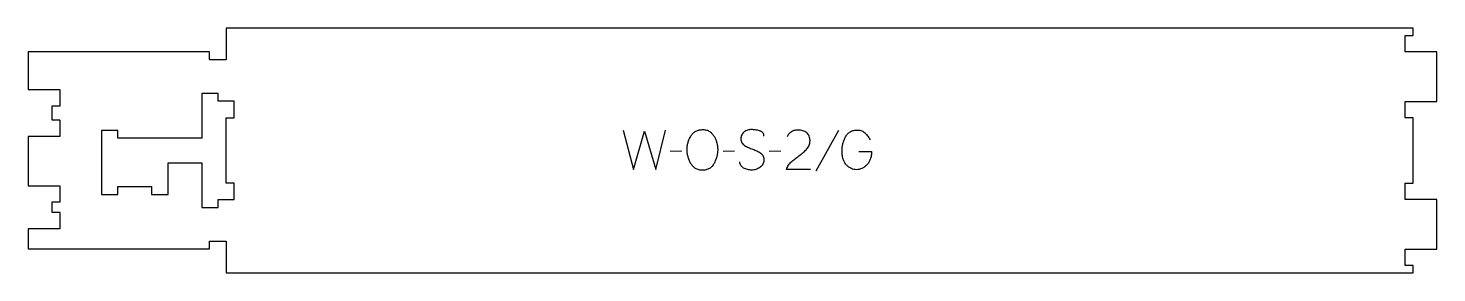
# Model space of a CAD drawing. Extents: x 0 to 1068, y 0 to 186.
import ezdxf

# ---------------------------------------------------------------- set-up
doc = ezdxf.new("R2010")
doc.units = 0
for name, color, linetype in [('1_ANYTOOL_1MMDEEP_LABELS_S', 2, 'CONTINUOUS'), ('3_ANYTOOL_CUTTHROUGH_INSID', 4, 'CONTINUOUS'), ('4_ANYTOOL_CUTTHROUGH_OUTSI', 5, 'CONTINUOUS')]:
    doc.layers.add(name, color=color, linetype=linetype)

msp = doc.modelspace()

# ---------------------------------------------------------------- linework, layer by layer
at = {"layer": '1_ANYTOOL_1MMDEEP_LABELS_S'}
for p, q in [((614.196131, 107.788258), (597.010417, 77.01683)), ((495.310417, 92.145401), (486.524703, 92.059687)), ((535.338988, 92.145401), (526.553274, 92.059687)), ((570.396131, 92.145401), (561.610417, 92.059687))]:
    msp.add_line(p, q, dxfattribs=at)
msp.add_lwpolyline([(450.953274, 108.259687), (458.66756, 78.259687), (467.110417, 107.359687), (475.596131, 78.259687), (483.096131, 108.259687)], dxfattribs=at)
msp.add_lwpolyline([(511.381846, 108.602544, -0.064784), (514.055801, 108.254623, -0.088904), (516.481846, 107.123972, -0.05419), (518.40441, 105.431842, -0.051179), (519.931846, 103.373972, -0.041653), (521.114045, 100.9452, -0.036749), (521.903274, 98.359687, -0.024892), (522.361053, 95.740424, -0.030823), (522.524703, 93.088258, -0.034269), (522.348183, 90.515762, -0.031918), (521.833631, 87.988258, -0.031725), (520.945444, 85.378862, -0.026303), (519.760417, 82.888258, -0.058719), (518.236636, 80.726511, -0.077745), (516.197917, 79.063258, -0.077243), (513.710929, 78.084421, -0.055252), (511.038988, 77.788258, -0.054051), (508.285063, 78.086837, -0.077615), (505.719346, 79.084687, -0.078558), (503.644272, 80.77176, -0.060481), (502.103274, 82.973972, -0.02629), (500.916614, 85.513192, -0.031299), (500.03006, 88.170401, -0.031469), (499.515021, 90.757217, -0.033416), (499.338988, 93.388258, -0.032847), (499.517666, 96.105207, -0.035049), (500.062203, 98.772187, -0.03503), (500.978176, 101.349226, -0.032231), (502.231846, 103.781115, -0.062518), (503.853734, 105.84821, -0.074052), (505.965774, 107.397187, -0.072322), (508.592627, 108.328078, -0.049083)], format="xyb", close=True, dxfattribs=at)
for points in [[(557.581846, 103.673972, 0.071867), (557.388732, 105.010579, 0.100684), (556.762203, 106.19183, 0.047558), (556.287649, 106.66828, 0.038563), (555.737649, 107.057008, 0.037928), (555.040461, 107.404476, 0.026634), (554.303274, 107.659687, 0.028461), (551.279941, 108.34567, 0.041577), (548.196131, 108.602544, 0.036938), (546.693771, 108.491404, 0.041531), (545.228274, 108.147187, 0.041583), (543.850897, 107.569978, 0.038125), (542.581846, 106.781115, 0.057611), (541.511693, 105.789211, 0.065808), (540.71756, 104.568615, 0.06469), (540.240064, 103.109061, 0.046778), (540.096131, 101.573972, 0.052235), (540.258487, 100.02413, 0.075448), (540.803274, 98.573972, 0.076671), (541.719366, 97.40092, 0.061023), (542.924703, 96.51683, 0.021951), (545.953557, 94.989484, 0.018213), (549.096131, 93.709687, -0.02405), (552.197616, 92.404225, -0.02981), (555.138988, 90.773972, -0.068439), (556.28029, 89.808042, -0.079282), (557.088988, 88.556115, -0.076308), (557.513988, 86.977433, -0.047772), (557.538988, 85.331115, -0.046243), (557.245754, 83.650156, -0.06359), (556.596131, 82.07933, -0.064671), (555.623307, 80.795141, -0.057073), (554.36756, 79.781115, -0.067522), (551.399251, 78.418205, -0.070793), (548.174703, 77.91683, -0.064027), (545.035688, 78.279345, -0.070447), (542.110417, 79.459687, -0.054374), (540.952, 80.30932, -0.074742), (540.053274, 81.420401, -0.075199), (539.530267, 82.726779, -0.057737), (539.36756, 84.131115)], [(592.981846, 78.302544), (574.681846, 78.345401, -0.034491), (575.344624, 80.092733, -0.037732), (576.251488, 81.725758, -0.037744), (577.390783, 83.200394, -0.03482), (578.731846, 84.495401, -0.00859), (581.69107, 86.893984, -0.008791), (584.731846, 89.188258, 0.020588), (587.551134, 91.421701, 0.025206), (590.153274, 93.902544, 0.046908), (591.173869, 95.203786, 0.051091), (591.921131, 96.677544, 0.050722), (592.369864, 98.325719, 0.041139), (592.510417, 100.031115, 0.039396), (592.367772, 101.838701, 0.058519), (591.878274, 103.577544, 0.060358), (591.087716, 104.98466, 0.061397), (589.981846, 106.159687, 0.048006), (588.625888, 107.081646, 0.045901), (587.121131, 107.734687, 0.045216), (585.38107, 108.137246, 0.034258), (583.596131, 108.259687, 0.055622), (580.961561, 107.9657, 0.079896), (578.51756, 106.984687, 0.080617), (576.548172, 105.318987, 0.060287), (575.110417, 103.159687)], [(629.410417, 92.059687), (639.181846, 92.01683, -0.031732), (638.913735, 89.009428, -0.048764), (638.169346, 86.09183, -0.050291), (637.059633, 83.781322, -0.060119), (635.474703, 81.773972, -0.036578), (633.742683, 80.287556, -0.050793), (631.783631, 79.127544, -0.051881), (629.830614, 78.459799, -0.053919), (627.781846, 78.21683, -0.055881), (625.746698, 78.423774, -0.055271), (623.806846, 79.073972, -0.05403), (621.880869, 80.233166, -0.038531), (620.196131, 81.731115, -0.067281), (618.648418, 83.842129, -0.049165), (617.624703, 86.263258, -0.047412), (616.951776, 89.467177, -0.028075), (616.76756, 92.745401, -0.03109), (616.935086, 95.436981, -0.031496), (617.437203, 98.086472, -0.031425), (618.288075, 100.714717, -0.02824), (619.446131, 103.223972, -0.064555), (620.974935, 105.375497, -0.078906), (623.040774, 107.000758, -0.076878), (625.664375, 107.975308, -0.050594), (628.46756, 108.259687, -0.039946), (630.127121, 108.12689, -0.052714), (631.73006, 107.69183, -0.053511), (633.113257, 106.976495, -0.05153), (634.31756, 105.988258, -0.040443), (636.357784, 103.565117, -0.04035), (637.981846, 100.845401)]]:
    msp.add_lwpolyline(points, format="xyb", dxfattribs=at)
at = {"layer": '3_ANYTOOL_CUTTHROUGH_INSID'}
msp.add_lwpolyline([(149.750029, 55.544253), (156, 55.544253), (156, 68.044253), (150, 68.044253), (150, 117.544253), (156, 117.544253), (156, 130.044253), (149.75, 130.044253), (144.000029, 130.044255), (144.000029, 136.044255), (131.500029, 136.044255), (131.500029, 102.000002), (68.000029, 102.000002), (68.000029, 108.000002), (55.500029, 108.000002), (55.500029, 59.500002), (68.000029, 59.500002), (68.000029, 65.500002), (93.500029, 65.500002), (93.500029, 59.500002), (106.000029, 59.500002), (106.000029, 83.500002), (131.500029, 83.500002), (131.500029, 49.544255), (144.000029, 49.544255), (144.000029, 55.544255)], close=True, dxfattribs=at)
at = {"layer": '4_ANYTOOL_CUTTHROUGH_OUTSI'}
msp.add_lwpolyline([(1049.5, 0), (1049.5, 5.5), (1043.75, 5.5, -0.414214), (1043.5, 5.75), (1043.5, 17.75, -0.414214), (1043.75, 18), (1067.5, 18), (1067.5, 55.5), (1043.75, 55.5, -0.414214), (1043.5, 55.75), (1043.5, 67.75, -0.414214), (1043.75, 68), (1049.5, 68), (1049.5, 117.5), (1043.75, 117.5, -0.414214), (1043.5, 117.75), (1043.5, 129.75, -0.414214), (1043.75, 130), (1067.5, 130), (1067.5, 167.5), (1043.75, 167.5, -0.414214), (1043.5, 167.75), (1043.5, 179.75, -0.414214), (1043.75, 180), (1049.5, 180), (1049.5, 185.5), (749.75, 185.5), (449.75, 185.5), (150, 185.5), (150, 161.838506, -0.414214), (149.75, 161.588506), (137.75, 161.588506, -0.414214), (137.5, 161.838506), (137.5, 167.588506), (0, 167.588506), (0, 138.911506), (23.75, 138.911506, -0.414214), (24, 138.661506), (24, 126.661506, -0.414214), (23.75, 126.411506), (18, 126.411506), (18, 115.911506), (23.75, 115.911506, -0.414214), (24, 115.661506), (24, 103.661506, -0.414214), (23.75, 103.411506), (0, 103.411506), (0, 66.000506), (23.75, 66.000506, -0.414214), (24, 65.750506), (24, 53.750506, -0.414214), (23.75, 53.500506), (18, 53.500506), (18, 45.911506), (23.75, 45.911506, -0.414214), (24, 45.661506), (24, 33.661506, -0.414214), (23.75, 33.411506), (0, 33.411506), (0, 18.088506), (137.5, 18.088506), (137.5, 23.838506, -0.414214), (137.75, 24.088506), (149.75, 24.088506, -0.414214), (150, 23.838506), (150, 0), (449.75, 0)], format="xyb", close=True, dxfattribs=at)

doc.saveas('drawing.dxf')
